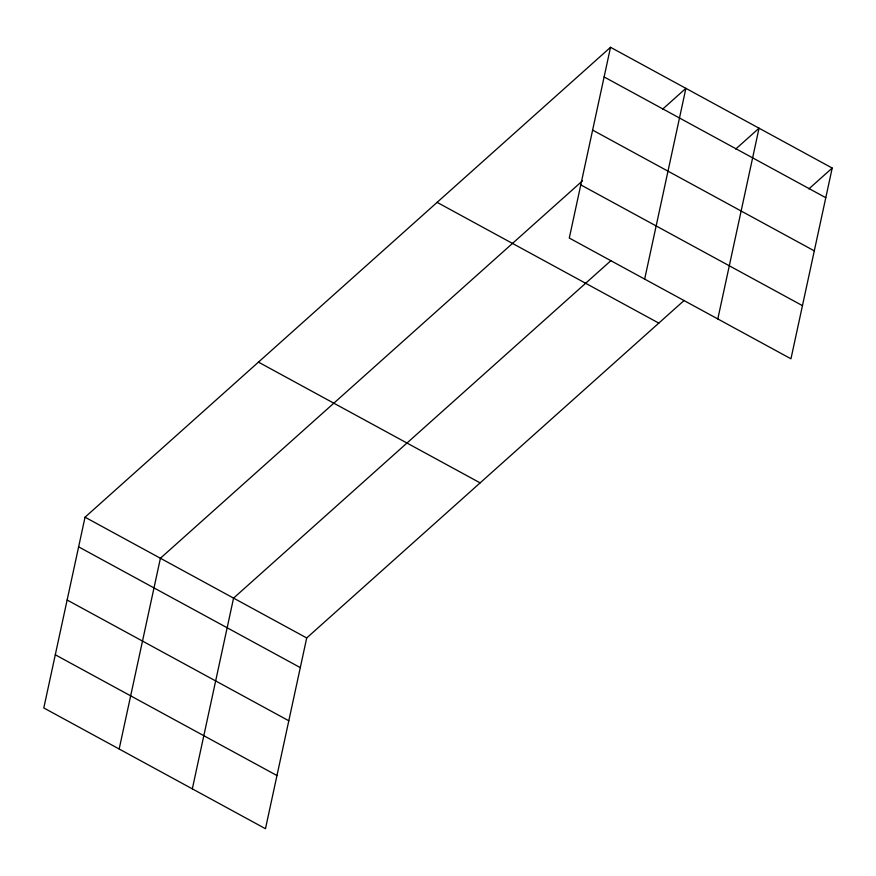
<?xml version="1.0" encoding="UTF-8"?>
<svg xmlns="http://www.w3.org/2000/svg" width="876" height="876" viewBox="0 0 876 876"><rect width="100%" height="100%" fill="white"/><g stroke="black" fill="none" stroke-linecap="round" stroke-linejoin="round"><path stroke-width="1.31" d="M610.528 47.293L569.29 238.042L790.962 358.799L832.2 168.05L610.528 47.293L85.038 517.201L43.8 707.95L265.472 828.707L306.709 637.958L684.145 300.446M119.169 749.013L160.407 558.253L582.463 180.85M192.326 788.86L233.564 598.111L610.988 260.599M644.659 279.105L685.897 88.345L662.574 109.204M717.805 318.952L759.043 128.192L735.72 149.051M808.877 188.898L832.2 168.05M604.112 76.946L825.794 197.702M592.625 130.108L814.297 250.864M580.777 184.88L802.449 305.636M437.113 202.367L658.785 323.113M258.453 362.127L480.125 482.884M85.038 517.201L306.709 637.958M78.632 546.854L300.304 667.611M67.134 600.016L288.806 720.773M55.297 654.788L276.969 775.545"/></g></svg>
